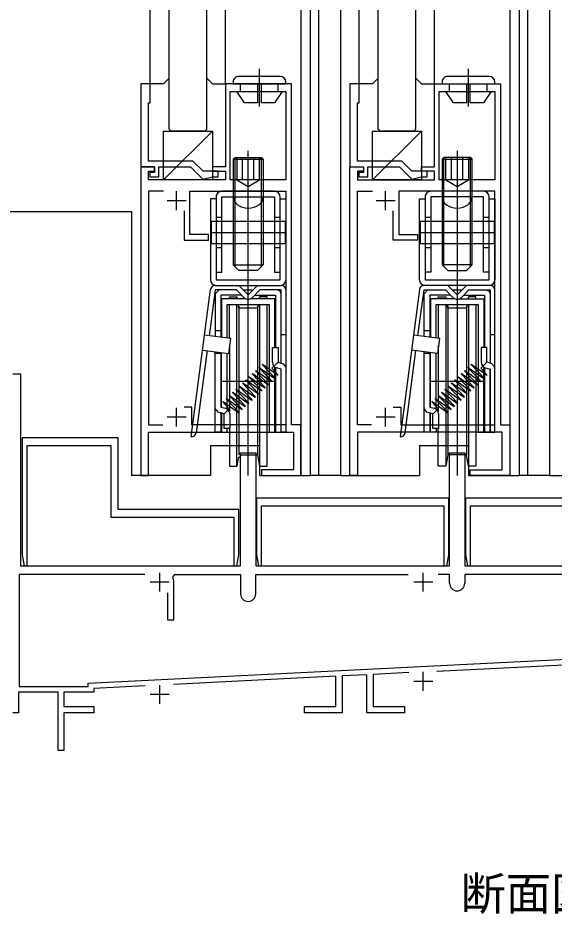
# Model space of a CAD drawing. Units: millimetres, scale not verified. Extents: x -699 to 701, y -1083 to 1079.
# Drawn here: x -549.2 to -406.8, y 90.5 to 328.4 of the extents above; entities that cross this region are included whole.
import ezdxf
from ezdxf.enums import TextEntityAlignment as Align

# ---------------------------------------------------------------- set-up
doc = ezdxf.new("R2010")
doc.units = ezdxf.units.MM
doc.header["$LTSCALE"] = 6
for name, color, linetype in [('0-1_USER1', 3, 'Continuous'), ('0-2_YKK_11', 7, 'Continuous'), ('0-3_YKK_12', 2, 'Continuous'), ('0-4_YKK_13', 4, 'Continuous')]:
    doc.layers.add(name, color=color, linetype=linetype)
doc.styles.add('ＭＳ ゴシック', font='')
doc.styles.get('ＭＳ ゴシック').set_extended_font_data('MS Gothic')

msp = doc.modelspace()

# ---------------------------------------------------------------- linework, layer by layer
at = {"layer": '0-2_YKK_11'}
for p, q in [((-507, 277.387), (-507, 282.387)), ((-451.5, 277.387), (-451.5, 282.387)), ((-504.5, 279.887), (-509.5, 279.887)), ((-449, 279.887), (-454, 279.887)), ((-507, 219.887), (-507, 224.887)), ((-451.5, 219.887), (-451.5, 224.887)), ((-504.5, 222.387), (-509.5, 222.387)), ((-449, 222.387), (-454, 222.387)), ((-511.5, 176.087), (-511.5, 181.087)), ((-441.5, 176.087), (-441.5, 181.087)), ((-509, 178.587), (-514, 178.587)), ((-439, 178.587), (-444, 178.587)), ((-441.5, 149.747), (-441.5, 154.747)), ((-511.5, 146.247), (-511.5, 151.247)), ((-439, 152.247), (-444, 152.247)), ((-509, 148.747), (-514, 148.747))]:
    msp.add_line(p, q, dxfattribs=at)
for points in [[(-516.5, 310.887), (-516.5, 288.887), (-512.9, 288.887), (-512.9, 287.387), (-514.1, 287.387), (-514.1, 286.187), (-511.7, 286.187), (-511.7, 288.887), (-503.321, 288.887), (-500.048, 285.614), (-497.521, 286.187), (-496, 286.187), (-496, 287.687), (-500, 287.687), (-502.7, 290.387), (-514.5, 290.387), (-514.5, 305.887), (-514, 305.887), (-514, 310.887)], [(-476.5, 220.387), (-476.5, 310.887), (-494, 310.887), (-494, 288.887), (-497.5, 288.887), (-497.5, 287.687), (-494, 287.687), (-494, 285.387), (-514.5, 285.387), (-514.5, 287.687), (-512.9, 287.687), (-512.9, 288.887), (-516.5, 288.887), (-516.5, 206.887), (-514.5, 206.887), (-514.5, 218.387), (-476, 218.387), (-476, 208.387), (-484.5, 208.387), (-484.5, 206.887), (-474, 206.887), (-474, 220.387)], [(-461, 310.887), (-461, 288.887), (-457.4, 288.887), (-457.4, 287.387), (-458.6, 287.387), (-458.6, 286.187), (-456.2, 286.187), (-456.2, 288.887), (-447.821, 288.887), (-444.548, 285.614), (-442.021, 286.187), (-440.5, 286.187), (-440.5, 287.687), (-444.5, 287.687), (-447.2, 290.387), (-459, 290.387), (-459, 305.887), (-458.5, 305.887), (-458.5, 310.887)], [(-421, 310.887), (-421, 220.387), (-418.5, 220.387), (-418.5, 206.887), (-429, 206.887), (-429, 208.387), (-420.5, 208.387), (-420.5, 218.387), (-459, 218.387), (-459, 206.887), (-461, 206.887), (-461, 288.887), (-457.4, 288.887), (-457.4, 287.687), (-459, 287.687), (-459, 285.387), (-438.5, 285.387), (-438.5, 287.687), (-442, 287.687), (-442, 288.887), (-438.5, 288.887), (-438.5, 310.887)], [(-478, 308.887), (-478, 285.387), (-492.8, 285.387), (-492.8, 308.887)], [(-422.5, 308.887), (-422.5, 285.387), (-437.3, 285.387), (-437.3, 308.887)], [(-546.7, 182.887), (-546.7, 214.887), (-524.5, 214.887), (-524.5, 195.887), (-491.8, 195.887), (-491.8, 182.887), (-491, 182.887), (-490.5, 185.887), (-490.5, 197.887), (-522.5, 197.887), (-522.5, 216.887), (-548, 216.887), (-548, 185.887), (-547.5, 182.887)], [(-434.75, 200.887), (-485.75, 200.887), (-485.75, 185.887), (-485.25, 182.887), (-484.45, 182.887), (-484.45, 198.887), (-436.05, 198.887), (-436.05, 182.887), (-435.25, 182.887), (-434.75, 185.887)], [(-379.25, 200.887), (-430.25, 200.887), (-430.25, 185.887), (-429.75, 182.887), (-428.95, 182.887), (-428.95, 198.887), (-380.55, 198.887), (-380.55, 182.887), (-379.75, 182.887), (-379.25, 185.887)]]:
    msp.add_lwpolyline(points, close=True, dxfattribs=at)
for points in [[(-510.464, 282.387), (-514.5, 282.387), (-514.5, 220.387), (-510.708, 220.387)], [(-505, 277.222), (-505, 269.387), (-498.5, 269.387), (-498.5, 270.887), (-503.5, 270.887), (-503.5, 282.387), (-478, 282.387), (-478, 220.387), (-503, 220.387), (-503, 225.054), (-505.028, 225.054)], [(-455.208, 220.387), (-459, 220.387), (-459, 282.387), (-454.964, 282.387)], [(-449.528, 225.054), (-447.5, 225.054), (-447.5, 220.387), (-422.5, 220.387), (-422.5, 282.387)], [(-422.5, 282.387), (-448, 282.387), (-448, 270.887), (-443, 270.887), (-443, 269.387), (-449.5, 269.387), (-449.5, 277.222)], [(-550.5, 233.887), (-548.5, 233.887), (-548.5, 182.887), (-490, 182.887), (-490, 212.887), (-486, 212.887), (-486, 182.887), (-434.5, 182.887), (-434.5, 212.887), (-430.5, 212.887), (-430.5, 182.887), (-390.5, 182.887)], [(-515.476, 180.587), (-548.8, 180.587), (-548.8, 150.887), (-530.5, 150.887), (-530.5, 151.802), (-391, 158.777), (-391, 173.387), (-392, 173.387), (-392, 180.587), (-430.5, 180.587), (-430.5, 178.287)], [(-509.45, 175.782), (-509.45, 168.587), (-507.75, 168.587), (-507.75, 178.587)], [(-507.991, 179.911), (-507.524, 180.587), (-490, 180.587), (-490, 175.487)], [(-486, 175.487), (-486, 180.587), (-445.476, 180.587)], [(-434.5, 178.287), (-434.5, 180.587), (-437.524, 180.587)], [(-437.88, 154.931), (-398.763, 156.887), (-386, 156.887), (-386, 146.887), (-383, 146.887)], [(-445.37, 154.557), (-454.8, 154.085), (-454.8, 145.587), (-446.5, 145.587), (-446.5, 143.887), (-456.5, 143.887), (-456.5, 154), (-463, 153.675), (-463, 143.887), (-473, 143.887), (-473, 145.587), (-464.7, 145.587), (-464.7, 153.59), (-507.88, 151.431)], [(-515.37, 151.057), (-529, 150.375), (-529, 149.387), (-537, 149.387), (-537, 145.587), (-529, 145.587), (-529, 143.887), (-537, 143.887), (-537, 133.887), (-538.5, 133.887), (-538.5, 149.387), (-549, 149.387), (-549, 143.887), (-550.5, 143.887)]]:
    msp.add_lwpolyline(points, dxfattribs=at)
for centre, radius, start, end in [((-511.5, 178.587), 3.75, 0, 20.66733), ((-432.5, 178.287), 2, 180.00002, 0), ((-488, 175.487), 2, 180.00002, 0)]:
    msp.add_arc(centre, radius, start, end, dxfattribs=at)
at = {"layer": '0-3_YKK_12'}
for p, q in [((-514, 310.887), (-514, 642)), ((-509, 298.887), (-509, 642)), ((-499, 298.887), (-499, 642)), ((-494, 310.887), (-494, 642)), ((-474, 642), (-474, 206.887)), ((-471.5, 642), (-471.5, 206.887)), ((-469.3, 642), (-469.3, 206.887)), ((-463.5, 642), (-463.5, 206.887)), ((-458.5, 310.887), (-458.5, 642)), ((-453.5, 298.887), (-453.5, 642)), ((-443.5, 298.887), (-443.5, 642)), ((-438.5, 310.887), (-438.5, 642)), ((-418.5, 642), (-418.5, 206.887)), ((-416, 642), (-416, 206.887)), ((-413.8, 642), (-413.8, 206.887)), ((-408, 642), (-408, 206.887)), ((-509, 298.887), (-508.5, 298.387)), ((-499.5, 298.387), (-508.5, 298.387)), ((-499, 298.887), (-499.5, 298.387)), ((-453.5, 298.887), (-453, 298.387)), ((-444, 298.387), (-453, 298.387)), ((-443.5, 298.887), (-444, 298.387)), ((-519, 276.887), (-569, 276.887)), ((-519, 276.887), (-519, 206.887)), ((-498, 214.887), (-498, 206.887)), ((-498, 214.887), (-485, 214.887)), ((-485, 214.887), (-485, 206.887)), ((-442.5, 214.887), (-442.5, 206.887)), ((-442.5, 214.887), (-429.5, 214.887)), ((-429.5, 214.887), (-429.5, 206.887)), ((-498, 206.887), (-519, 206.887)), ((-485, 206.887), (-471.5, 206.887)), ((-463.5, 206.887), (-471.5, 206.887)), ((-463.5, 206.887), (-442.5, 206.887)), ((-429.5, 206.887), (-416, 206.887)), ((-408, 206.887), (-416, 206.887)), ((-408, 206.887), (-387, 206.887))]:
    msp.add_line(p, q, dxfattribs=at)
at = {"layer": '0-4_YKK_13'}
for p, q in [((-485, 304.887), (-485, 314.887)), ((-429.5, 304.887), (-429.5, 314.887)), ((-509, 312.387), (-510.5, 310.887)), ((-497.5, 310.887), (-499, 312.387)), ((-479.5, 312.887), (-490.5, 312.887)), ((-453.5, 312.387), (-455, 310.887)), ((-442, 310.887), (-443.5, 312.387)), ((-424, 312.887), (-435, 312.887)), ((-510.5, 310.887), (-514, 310.887)), ((-497.5, 310.887), (-493.7, 310.887)), ((-492, 311.387), (-492, 310.887)), ((-490, 308.887), (-490, 310.887)), ((-480, 308.887), (-480, 310.887)), ((-455, 310.887), (-458.5, 310.887)), ((-442, 310.887), (-438.2, 310.887)), ((-436.5, 311.387), (-436.5, 310.887)), ((-434.5, 308.887), (-434.5, 310.887)), ((-424.5, 308.887), (-424.5, 310.887)), ((-488, 206.887), (-488, 293.1)), ((-432.5, 293.1), (-432.5, 206.887)), ((-492, 290.887), (-491.5, 291.387)), ((-492, 290.887), (-492, 262.887)), ((-492, 290.887), (-484, 290.887)), ((-489.5, 285.387), (-489.5, 291.387)), ((-486.5, 285.387), (-486.5, 291.387)), ((-436, 262.387), (-436, 291.387)), ((-434, 285.387), (-434, 291.387)), ((-431, 285.387), (-431, 291.387)), ((-429, 291.387), (-429, 262.387)), ((-485, 285.387), (-491, 285.387)), ((-481, 282.387), (-495, 282.387)), ((-425.5, 282.387), (-439.5, 282.387)), ((-424, 280.387), (-422.5, 280.387)), ((-422.5, 280.387), (-422.5, 258.887)), ((-478, 274.387), (-498, 274.387)), ((-497.8, 274.387), (-497.8, 268.387)), ((-495, 275.387), (-496.5, 275.387)), ((-479.5, 275.387), (-481, 275.387)), ((-478.2, 274.387), (-478.2, 268.387)), ((-422.5, 274.387), (-442.5, 274.387)), ((-442.3, 274.387), (-442.3, 268.387)), ((-439.5, 275.387), (-441, 275.387)), ((-424, 275.387), (-425.5, 275.387)), ((-422.7, 274.387), (-422.7, 268.387)), ((-478, 271.387), (-498, 271.387)), ((-422.5, 271.387), (-442.5, 271.387)), ((-478, 268.387), (-498, 268.387)), ((-495, 267.387), (-496.5, 267.387)), ((-479.5, 267.387), (-481, 267.387)), ((-422.5, 268.387), (-442.5, 268.387)), ((-439.5, 267.387), (-441, 267.387)), ((-424, 267.387), (-425.5, 267.387)), ((-428.5, 262.887), (-436.5, 262.887)), ((-496.808, 257.387), (-479.2, 257.387)), ((-423.7, 257.387), (-441.308, 257.387)), ((-503.156, 217.198), (-497.999, 256.338)), ((-496.8, 256.187), (-498.401, 244.037)), ((-489.3, 256.187), (-486.7, 256.187)), ((-442.499, 256.338), (-447.656, 217.198)), ((-442.901, 244.037), (-441.3, 256.187)), ((-433.8, 256.187), (-431.2, 256.187)), ((-491, 253.837), (-491, 254.387)), ((-485.092, 253.837), (-485, 254.387)), ((-435.408, 253.837), (-435.5, 254.387)), ((-435.5, 252.337), (-435.5, 209.387)), ((-429.5, 253.837), (-429.5, 254.387)), ((-429.5, 252.337), (-429.5, 209.387)), ((-490.5, 251.856), (-490.5, 212.387)), ((-485.5, 251.856), (-485.5, 212.387)), ((-435, 251.856), (-435, 212.387)), ((-430, 251.856), (-430, 212.387)), ((-495.25, 245.337), (-496.75, 245.337)), ((-439.75, 245.337), (-441.25, 245.337)), ((-492.638, 243.278), (-499.578, 244.192)), ((-479.2, 244.387), (-478, 244.387)), ((-437.138, 243.278), (-444.078, 244.192)), ((-423.7, 244.387), (-422.5, 244.387)), ((-493, 241.557), (-493, 223.794)), ((-437.5, 241.557), (-437.5, 223.794)), ((-498.932, 240.073), (-501.81, 218.231)), ((-495.25, 239.337), (-496.75, 239.337)), ((-495.1, 225.046), (-495.1, 239.58)), ((-493.6, 224.567), (-493.6, 239.401)), ((-446.31, 218.231), (-443.432, 240.073)), ((-439.75, 239.337), (-441.25, 239.337)), ((-439.6, 225.046), (-439.6, 239.58)), ((-438.1, 224.567), (-438.1, 239.401)), ((-424, 236.81), (-424.575, 236.964)), ((-423.241, 236.607), (-424, 236.81)), ((-422.5, 235.641), (-423.241, 236.607)), ((-480.9, 231.887), (-495.1, 231.887)), ((-425.4, 231.887), (-439.6, 231.887)), ((-489.653, 212.387), (-490.639, 211.552)), ((-490.639, 211.552), (-491, 209.387))]:
    msp.add_line(p, q, dxfattribs=at)
for points in [[(-492, 310.887), (-478, 310.887), (-478, 311.387)], [(-485.5, 310.887), (-485.5, 305.887), (-489, 305.887), (-491, 308.887), (-485.5, 308.887)], [(-484.5, 308.887), (-479, 308.887), (-481, 305.887), (-484.5, 305.887), (-484.5, 310.887)], [(-436.5, 310.887), (-422.5, 310.887), (-422.5, 311.387)], [(-430, 310.887), (-430, 305.887), (-433.5, 305.887), (-435.5, 308.887), (-430, 308.887)], [(-429, 308.887), (-423.5, 308.887), (-425.5, 305.887), (-429, 305.887), (-429, 310.887)], [(-497.5, 298.387), (-497.5, 285.387), (-510.5, 285.387)], [(-442, 298.387), (-442, 285.387), (-455, 285.387)], [(-484.5, 262.387), (-484.5, 291.387), (-484, 290.887), (-484, 262.887), (-485.5, 261.387), (-490.5, 261.387), (-492, 262.887), (-484, 262.887)], [(-491.5, 262.387), (-491.5, 291.387), (-484.5, 291.387)], [(-491, 291.387), (-491, 285.387), (-488, 283.655), (-485, 285.387), (-485, 291.387)], [(-436.5, 290.887), (-436.5, 262.887), (-435, 261.387), (-430, 261.387), (-428.5, 262.887), (-428.5, 290.887)], [(-429.5, 291.387), (-429.5, 285.387), (-435.5, 285.387), (-435.5, 291.387)], [(-435.5, 285.387), (-432.5, 283.655), (-429.5, 285.387)], [(-496.5, 280.887), (-496.5, 258.887), (-479.5, 258.887), (-479.5, 280.887)], [(-496.5, 260.887), (-495, 260.887), (-495, 280.887), (-481, 280.887), (-481, 260.887), (-479.5, 260.887)], [(-441, 280.887), (-441, 258.887), (-424, 258.887), (-424, 280.887)], [(-424, 260.887), (-425.5, 260.887), (-425.5, 280.887), (-439.5, 280.887), (-439.5, 260.887), (-441, 260.887)], [(-496.5, 280.387), (-498, 280.387), (-498, 258.887)], [(-479.5, 280.387), (-478, 280.387), (-478, 258.887)], [(-442.5, 258.887), (-442.5, 280.387), (-441, 280.387)], [(-485.5, 257.387), (-488, 254.887), (-490.5, 257.387)], [(-435, 257.387), (-432.5, 254.887), (-430, 257.387)], [(-489.061, 254.127), (-491.121, 256.187), (-496.8, 256.187)], [(-495.75, 256.187), (-496.75, 255.187), (-496.75, 243.804)], [(-489.771, 254.837), (-495.25, 254.837), (-495.25, 243.626)], [(-479.2, 236.729), (-479.2, 256.187), (-484.879, 256.187), (-486.939, 254.127)], [(-486.229, 254.837), (-480.75, 254.837), (-480.75, 240.887)], [(-478, 256.187), (-478, 218.387), (-479.2, 218.387), (-479.2, 235.177), (-479.5, 235.257), (-480.463, 235.515)], [(-479.25, 236.743), (-479.25, 255.187), (-479.5, 255.849), (-480.25, 256.187)], [(-441.3, 256.187), (-435.621, 256.187), (-433.561, 254.127)], [(-441.25, 243.804), (-441.25, 255.187), (-440.25, 256.187)], [(-434.271, 254.837), (-439.75, 254.837), (-439.75, 243.626)], [(-431.439, 254.127), (-429.379, 256.187), (-423.7, 256.187), (-423.7, 236.729)], [(-430.729, 254.837), (-425.25, 254.837), (-425.25, 240.887)], [(-424.963, 235.515), (-424, 235.257), (-423.7, 235.177), (-423.7, 218.387), (-422.5, 218.387), (-422.5, 256.187)], [(-424.75, 256.187), (-424, 255.849), (-423.75, 255.187), (-423.75, 236.743)], [(-488.654, 253.837), (-495.1, 253.837), (-495.1, 243.608)], [(-493.6, 243.43), (-493.6, 252.337), (-488, 252.337), (-482.4, 252.337), (-482.4, 218.387), (-480.9, 218.387), (-480.9, 235.711)], [(-493, 253.837), (-493, 254.387), (-491, 254.387), (-490.908, 253.837)], [(-493, 219.387), (-493, 209.387), (-491, 209.387), (-491, 252.337)], [(-493, 243.358), (-493, 247.887), (-493, 252.337)], [(-485.342, 252.337), (-485.5, 251.387), (-490.5, 251.387), (-490.658, 252.337)], [(-480.9, 240.887), (-480.9, 253.837), (-487.346, 253.837)], [(-483, 253.837), (-483, 254.387), (-485, 254.387), (-485, 253.837)], [(-485, 252.337), (-485, 209.387), (-483, 209.387), (-483, 252.337)], [(-433.154, 253.837), (-439.6, 253.837), (-439.6, 243.608)], [(-438.1, 243.43), (-438.1, 252.337), (-432.5, 252.337), (-426.9, 252.337), (-426.9, 218.387), (-425.4, 218.387), (-425.4, 235.711)], [(-437.5, 253.837), (-437.5, 254.387), (-435.5, 254.387), (-435.5, 253.837)], [(-427.5, 252.337), (-427.5, 209.387), (-429.5, 209.387), (-430, 212.387), (-435, 212.387), (-435.5, 209.387), (-437.5, 209.387), (-437.5, 219.387)], [(-437.5, 252.337), (-437.5, 247.887), (-437.5, 243.358)], [(-429.842, 252.337), (-430, 251.387), (-435, 251.387), (-435.158, 252.337)], [(-431.846, 253.837), (-425.4, 253.837), (-425.4, 240.887)], [(-427.5, 253.837), (-427.5, 254.387), (-429.5, 254.387), (-429.592, 253.837)], [(-500.1, 240.227), (-493.173, 239.314), (-492.651, 243.279)], [(-437.151, 243.279), (-437.673, 239.314), (-444.6, 240.227)], [(-481.575, 236.964), (-481.575, 240.887), (-480.075, 240.887), (-480.075, 236.964), (-479.5, 236.81), (-478.741, 236.607), (-478, 235.641)], [(-431.347, 233.97), (-427.176, 231.037), (-427.103, 231.106), (-430.55, 234.728), (-430.478, 234.797), (-426.307, 231.865), (-426.234, 231.933), (-429.681, 235.555), (-429.609, 235.624), (-425.437, 232.692), (-425.365, 232.761), (-428.812, 236.383), (-428.74, 236.452), (-424.568, 233.519), (-424.496, 233.588), (-426.219, 235.399), (-424.575, 236.964), (-424.575, 240.887), (-426.075, 240.887), (-426.075, 236.964)], [(-495.25, 223.413), (-495.25, 218.387), (-496.75, 218.387), (-496.75, 239.776)], [(-495.25, 239.598), (-495.25, 225.086), (-494.032, 224.76)], [(-439.75, 223.413), (-439.75, 218.387), (-441.25, 218.387), (-441.25, 239.776)], [(-439.75, 239.598), (-439.75, 225.086), (-438.532, 224.76)], [(-486.847, 233.97), (-482.676, 231.037), (-482.603, 231.106), (-486.05, 234.728), (-485.978, 234.797), (-481.807, 231.865), (-481.734, 231.933), (-485.181, 235.555), (-485.109, 235.624), (-480.937, 232.692), (-480.865, 232.761), (-484.312, 236.383), (-484.24, 236.452), (-480.068, 233.519), (-479.996, 233.588), (-481.719, 235.399), (-480.075, 236.964)], [(-480.75, 235.624), (-480.75, 218.387), (-479.25, 218.387), (-479.25, 235.19)], [(-425.25, 235.624), (-425.25, 218.387), (-423.75, 218.387), (-423.75, 235.19)], [(-494.492, 223.242), (-493.019, 224.644), (-494.743, 226.455), (-494.67, 226.524), (-490.499, 223.591), (-490.426, 223.66), (-493.874, 227.282), (-493.801, 227.351), (-489.63, 224.419), (-489.557, 224.488), (-493.004, 228.11), (-492.932, 228.178), (-488.76, 225.246), (-488.688, 225.315), (-492.135, 228.937), (-492.063, 229.006), (-487.891, 226.073), (-487.819, 226.142), (-491.266, 229.764), (-491.193, 229.833), (-487.022, 226.901), (-486.949, 226.97), (-490.397, 230.591), (-490.324, 230.66), (-486.153, 227.728), (-486.08, 227.797), (-489.527, 231.419), (-489.455, 231.488), (-485.283, 228.555), (-485.211, 228.624), (-488.658, 232.246), (-488.586, 232.315), (-484.414, 229.383), (-484.342, 229.452), (-487.789, 233.073), (-487.716, 233.142), (-483.545, 230.21), (-483.473, 230.279), (-486.92, 233.901), (-486.847, 233.97)], [(-438.992, 223.242), (-437.519, 224.644), (-439.243, 226.455), (-439.17, 226.524), (-434.999, 223.591), (-434.926, 223.66), (-438.374, 227.282), (-438.301, 227.351), (-434.13, 224.419), (-434.057, 224.488), (-437.504, 228.11), (-437.432, 228.178), (-433.26, 225.246), (-433.188, 225.315), (-436.635, 228.937), (-436.563, 229.006), (-432.391, 226.073), (-432.319, 226.142), (-435.766, 229.764), (-435.693, 229.833), (-431.522, 226.901), (-431.449, 226.97), (-434.897, 230.591), (-434.824, 230.66), (-430.653, 227.728), (-430.58, 227.797), (-434.027, 231.419), (-433.955, 231.488), (-429.783, 228.555), (-429.711, 228.624), (-433.158, 232.246), (-433.086, 232.315), (-428.914, 229.383), (-428.842, 229.452), (-432.289, 233.073), (-432.216, 233.142), (-428.045, 230.21), (-427.973, 230.279), (-431.42, 233.901), (-431.347, 233.97)], [(-492.92, 223.311), (-492.92, 219.387), (-494.42, 219.387), (-494.42, 223.311), (-496.009, 223.736), (-496.75, 224.702)], [(-437.42, 223.311), (-437.42, 219.387), (-438.92, 219.387), (-438.92, 223.311), (-440.509, 223.736), (-441.25, 224.702)], [(-495.1, 223.372), (-495.1, 218.387), (-493.6, 218.387), (-493.6, 219.387)], [(-438.1, 219.387), (-438.1, 218.387), (-439.6, 218.387), (-439.6, 223.372)], [(-489.653, 212.387), (-485.5, 212.387), (-485, 209.387)]]:
    msp.add_lwpolyline(points, dxfattribs=at)
for points in [[(-497.5, 298.387), (-510.5, 285.387), (-510.5, 298.387)], [(-442, 298.387), (-455, 285.387), (-455, 298.387)], [(-429, 291.387), (-436, 291.387), (-436.5, 290.887), (-428.5, 290.887)]]:
    msp.add_lwpolyline(points, close=True, dxfattribs=at)
for centre, radius, start, end in [((-490.5, 311.387), 1.5, 89.99998, 180.00002), ((-479.5, 311.387), 1.5, 0, 89.99998), ((-435, 311.387), 1.5, 89.99998, 180.00002), ((-424, 311.387), 1.5, 0, 89.99998), ((-495, 280.887), 1.5, 89.99998, 180.00002), ((-481, 280.887), 1.5, 0, 89.99998), ((-439.5, 280.887), 1.5, 89.99998, 180.00002), ((-425.5, 280.887), 1.5, 0, 89.99998), ((-496.5, 258.887), 1.5, 180.00002, 270), ((-496.808, 256.187), 1.2, 89.99998, 172.77674), ((-479.5, 258.887), 1.5, 270, 0), ((-479.2, 256.187), 1.2, 0, 89.99998), ((-441, 258.887), 1.5, 180.00002, 270), ((-441.308, 256.187), 1.2, 89.99998, 172.77674), ((-424, 258.887), 1.5, 270, 0), ((-423.7, 256.187), 1.2, 0, 89.99998), ((-488, 255.187), 1.5, 225.00001, 314.99999), ((-432.5, 255.187), 1.5, 225.00001, 314.99999), ((-480.075, 236.964), 1.5, 180.00002, 255.00002), ((-424.575, 236.964), 1.5, 180.00002, 255.00002), ((-494.42, 223.311), 1.5, 0, 75), ((-438.92, 223.311), 1.5, 0, 75), ((-503, 218.387), 1.2, 262.49362, 352.49361), ((-447.5, 218.387), 1.2, 262.49362, 352.49361)]:
    msp.add_arc(centre, radius, start, end, dxfattribs=at)
for centre in [(-488, 280.887), (-432.5, 280.887)]:
    msp.add_ellipse(centre, major_axis=(4, 0), ratio=0.75, start_param=3.1415927, end_param=6.2831853, dxfattribs=at)

# ---------------------------------------------------------------- texts
at = {"layer": '0-1_USER1', "style": 'ＭＳ ゴシック'}
msp.add_text('断面図', height=8.798, dxfattribs=at).set_placement((-431.568, 88.879), align=Align.BOTTOM_LEFT)

doc.saveas('drawing.dxf')
